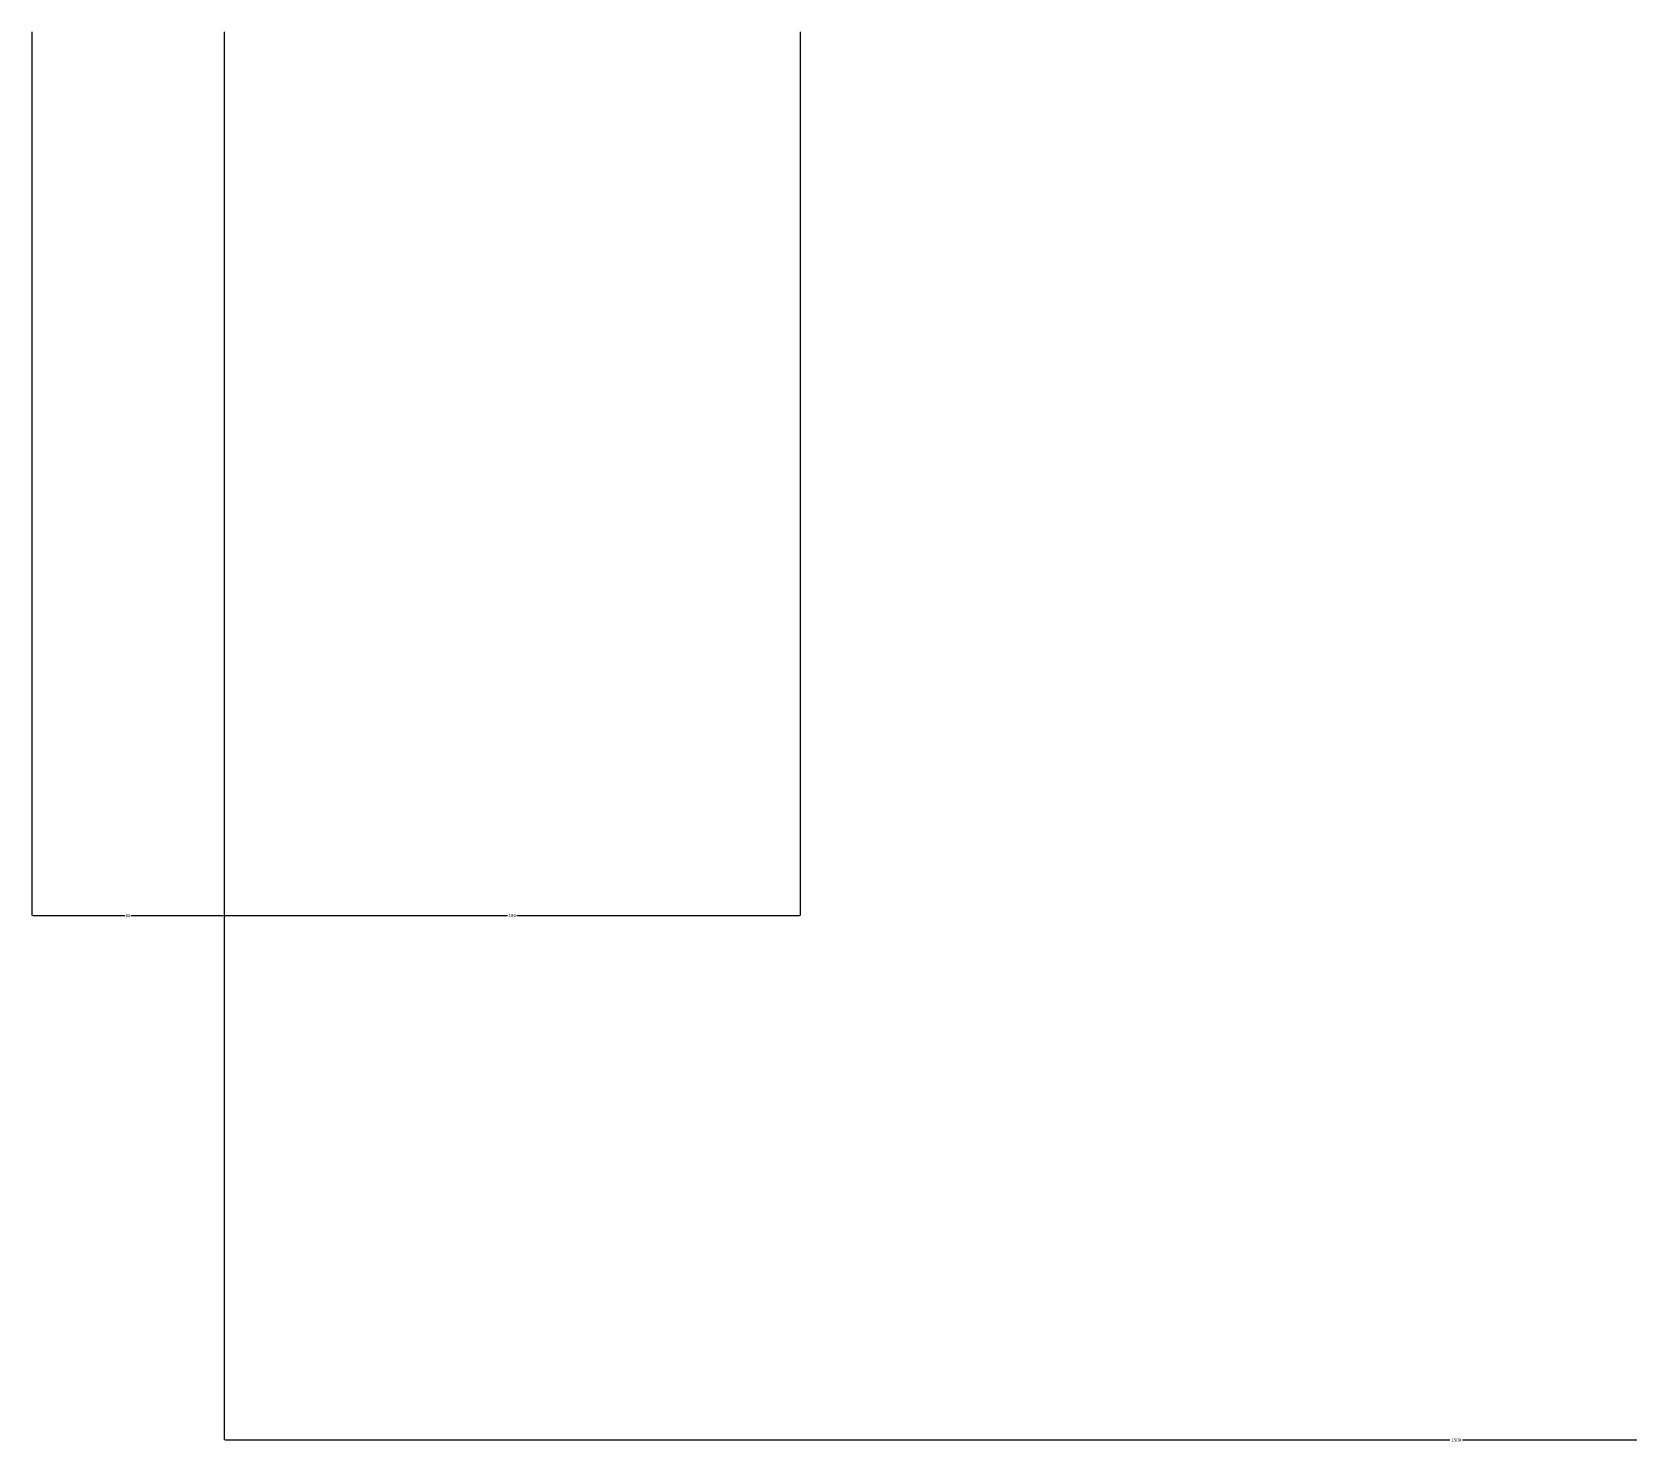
# Model space of a CAD drawing. Header units: metres. Extents: x 2560 to 14440, y -4690 to 3710.
# Drawn here: x 11835.1 to 12334.3, y 314.1 to 754.7 of the extents above; entities that cross this region are included whole.
import ezdxf

# ---------------------------------------------------------------- set-up
doc = ezdxf.new("R2010")
doc.units = ezdxf.units.M
doc.layers.add('PUB_DIM', color=3, linetype='Continuous')
doc.dimstyles.get("Standard").update_dxf_attribs({"dimtxt": 2.5, "dimasz": 2.5, "dimexe": 1.25, "dimexo": 0.625, "dimtad": 1, "dimcen": 2.5, "dimazin": 3, "dimtfac": 1, "dimtmove": 0, "dimatfit": 3})

# ---------------------------------------------------------------- blocks, each defined once
blk = doc.blocks.new('*D41')
for p, q in [((11835.11, 754.68), (11835.11, 478.58)), ((11895.11, 754.68), (11895.11, 478.58)), ((11835.36, 478.58), (11864.11, 478.58)), ((11866.11, 478.58), (11894.86, 478.58))]:
    blk.add_line(p, q)
at = {"layer": 'Defpoints'}
for p in [(11835.11, 754.68), (11895.11, 754.68), (11835.11, 478.58)]:
    blk.add_point(p, dxfattribs=at)
at = {"layer": 'PUB_DIM', "insert": (11865.11, 478.58), "char_height": 1, "attachment_point": 5}
blk.add_mtext('60', dxfattribs=at)
blk = doc.blocks.new('*D42')
for p, q in [((11895.11, 754.68), (11895.11, 478.58)), ((12075.11, 754.68), (12075.11, 478.58)), ((11895.36, 478.58), (11983.61, 478.58)), ((11986.61, 478.58), (12074.86, 478.58))]:
    blk.add_line(p, q)
at = {"layer": 'Defpoints'}
for p in [(11895.11, 754.68), (12075.11, 754.68), (11895.11, 478.58)]:
    blk.add_point(p, dxfattribs=at)
at = {"layer": 'PUB_DIM', "insert": (11985.11, 478.58), "char_height": 1, "attachment_point": 5}
blk.add_mtext('180', dxfattribs=at)
blk = doc.blocks.new('*D45')
for p, q in [((11895.1, 754.68), (11895.1, 314.73)), ((12664.88, 754.68), (12664.88, 314.73)), ((11895.35, 314.73), (12277.99, 314.73)), ((12281.99, 314.73), (12664.63, 314.73))]:
    blk.add_line(p, q)
at = {"layer": 'Defpoints'}
for p in [(11895.1, 754.68), (12664.88, 754.68), (11895.1, 314.73)]:
    blk.add_point(p, dxfattribs=at)
at = {"layer": 'PUB_DIM', "insert": (12279.99, 314.73), "char_height": 1, "attachment_point": 5}
blk.add_mtext('1500', dxfattribs=at)

msp = doc.modelspace()

# ---------------------------------------------------------------- dimensions: what is measured, and where the dimension line sits
at = {"layer": 'PUB_DIM'}
for base, p1, p2, picture, middle in [((11835.11, 478.58), (11835.11, 754.68), (11895.11, 754.68), '*D41', (11865.11, 478.58)), ((11895.11, 478.58), (11895.11, 754.68), (12075.11, 754.68), '*D42', (11985.11, 478.58))]:
    dim = msp.add_linear_dim(base=base, p1=p1, p2=p2, dimstyle='Standard', dxfattribs=at)
    dim.commit()
    dim.dimension.update_dxf_attribs({"geometry": picture, "text_midpoint": middle})
dim = msp.add_linear_dim(base=(11895.1, 314.73), p1=(11895.1, 754.68), p2=(12664.88, 754.68), text='1500', dimstyle='Standard', dxfattribs=at)
dim.commit()
dim.dimension.update_dxf_attribs({"geometry": '*D45', "text_midpoint": (12279.99, 314.73)})

doc.saveas('drawing.dxf')
